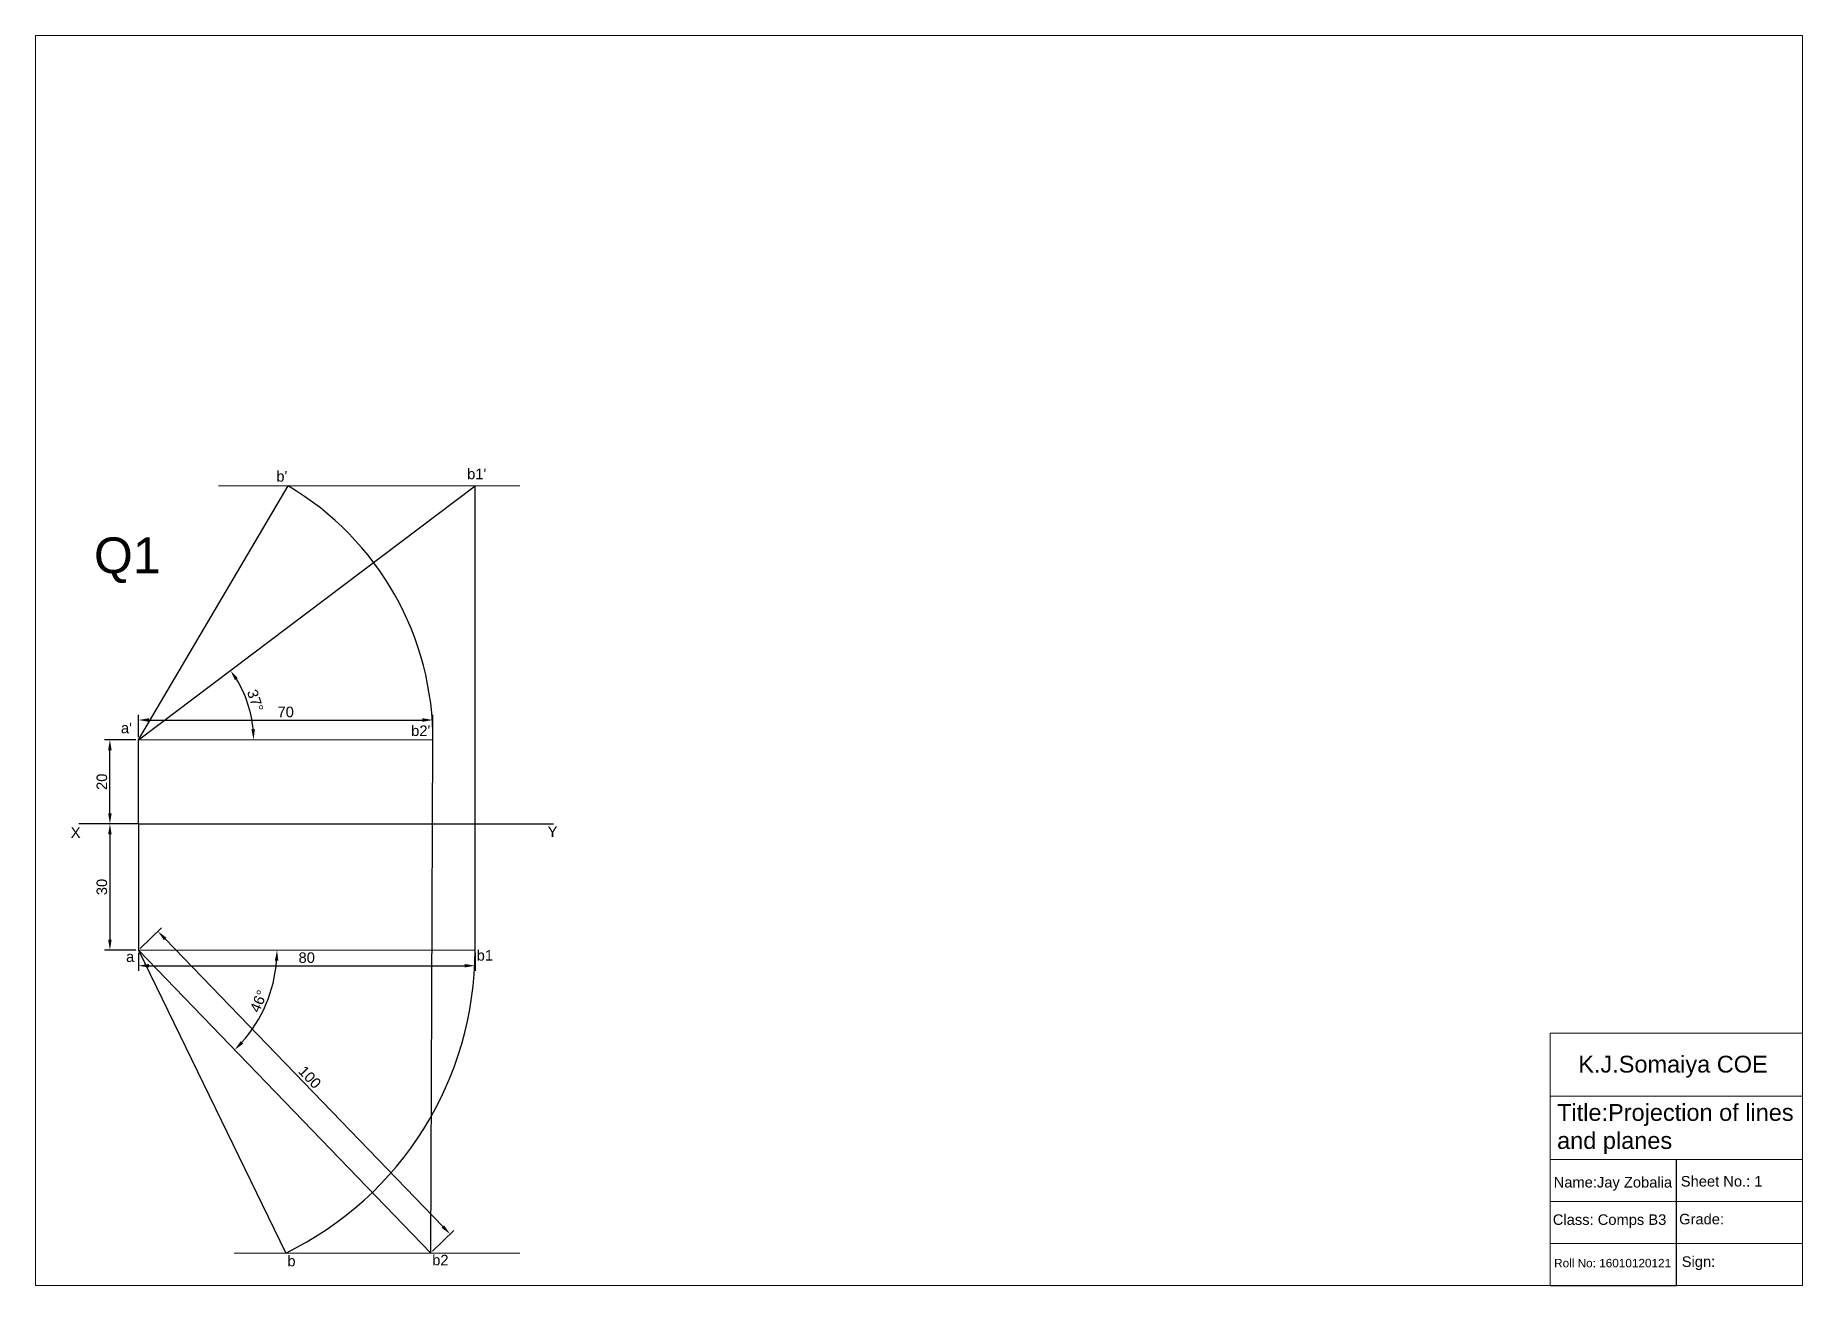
# Model space of a CAD drawing. Header units: millimetres. Extents: x 0 to 420, y 0 to 297.
import ezdxf

# ---------------------------------------------------------------- set-up
doc = ezdxf.new("R2010")
doc.units = ezdxf.units.MM
doc.styles.add('Annotative', font='arial.ttf')
doc.styles.get("Standard").update_dxf_attribs({"font": 'arial.ttf'})
doc.dimstyles.new('ISO-25', dxfattribs={"dimtxt": 2.5, "dimasz": 2.5, "dimexe": 1.25, "dimexo": 0.625, "dimtad": 1, "dimtxsty": 'Standard', "dimcen": 2.5, "dimadec": 0, "dimazin": 0, "dimtfac": 1, "dimtmove": 0, "dimatfit": 3, "dimfxl": 1, "dimarcsym": 0})

# ---------------------------------------------------------------- blocks, each defined once
blk = doc.blocks.new('*D3')
at = {"color": 0, "lineweight": -2, "transparency": 16777216}
for p, q in [((23.86, 129.69), (16.47, 129.69)), ((17.72, 112.19), (17.72, 127.19)), ((23.86, 109.69), (16.47, 109.69))]:
    blk.add_line(p, q, dxfattribs=at)
at = {"color": 0, "transparency": 16777216}
for points in [[(17.3, 127.19), (18.13, 127.19), (17.72, 129.69)], [(17.3, 112.19), (18.13, 112.19), (17.72, 109.69)]]:
    blk.add_solid(points, dxfattribs=at)
at = {"layer": 'Defpoints', "color": 0, "transparency": 16777216}
for p in [(17.72, 129.69), (24.49, 129.69), (24.49, 109.69)]:
    blk.add_point(p, dxfattribs=at)
at = {"color": 0, "lineweight": 9, "transparency": 16777216, "insert": (15.81, 119.69), "char_height": 2.5, "attachment_point": 5, "rotation": 90}
blk.add_mtext('20', dxfattribs=at)
blk = doc.blocks.new('*D4')
at = {"color": 0, "lineweight": -2, "transparency": 16777216}
for p, q in [((23.86, 109.69), (16.47, 109.69)), ((17.72, 107.19), (17.72, 82.19)), ((23.86, 79.69), (16.47, 79.69))]:
    blk.add_line(p, q, dxfattribs=at)
at = {"color": 0, "transparency": 16777216}
for points in [[(17.3, 107.19), (18.13, 107.19), (17.72, 109.69)], [(17.3, 82.19), (18.13, 82.19), (17.72, 79.69)]]:
    blk.add_solid(points, dxfattribs=at)
at = {"layer": 'Defpoints', "color": 0, "transparency": 16777216}
for p in [(24.49, 109.69), (17.72, 79.69), (24.49, 79.69)]:
    blk.add_point(p, dxfattribs=at)
at = {"color": 0, "lineweight": 9, "transparency": 16777216, "insert": (15.81, 94.69), "char_height": 2.5, "attachment_point": 5, "rotation": 90}
blk.add_mtext('30', dxfattribs=at)
blk = doc.blocks.new('*D5')
at = {"color": 0, "lineweight": -2, "transparency": 16777216}
for p, q in [((24.49, 130.31), (24.49, 135.61)), ((94.49, 130.31), (94.49, 135.61)), ((26.99, 134.36), (91.99, 134.36))]:
    blk.add_line(p, q, dxfattribs=at)
at = {"color": 0, "transparency": 16777216}
for points in [[(26.99, 134.78), (26.99, 133.94), (24.49, 134.36)], [(91.99, 134.78), (91.99, 133.94), (94.49, 134.36)]]:
    blk.add_solid(points, dxfattribs=at)
at = {"layer": 'Defpoints', "color": 0, "transparency": 16777216}
for p in [(94.49, 134.36), (24.49, 129.69), (94.49, 129.69)]:
    blk.add_point(p, dxfattribs=at)
at = {"color": 0, "lineweight": 9, "transparency": 16777216, "insert": (59.49, 136.26), "char_height": 2.5, "attachment_point": 5}
blk.add_mtext('70', dxfattribs=at)
blk = doc.blocks.new('*D6')
at = {"color": 0, "lineweight": -2, "transparency": 16777216}
for p, q in [((24.49, 79.06), (24.49, 74.75)), ((26.99, 76), (101.99, 76)), ((104.49, 79.06), (104.49, 74.75))]:
    blk.add_line(p, q, dxfattribs=at)
at = {"color": 0, "transparency": 16777216}
for points in [[(26.99, 76.41), (26.99, 75.58), (24.49, 76)], [(101.99, 76.41), (101.99, 75.58), (104.49, 76)]]:
    blk.add_solid(points, dxfattribs=at)
at = {"layer": 'Defpoints', "color": 0, "transparency": 16777216}
for p in [(24.49, 79.69), (104.49, 79.69), (104.49, 76)]:
    blk.add_point(p, dxfattribs=at)
at = {"color": 0, "lineweight": 9, "transparency": 16777216, "insert": (64.49, 77.9), "char_height": 2.5, "attachment_point": 5}
blk.add_mtext('80', dxfattribs=at)
blk = doc.blocks.new('*D7')
at = {"color": 0, "lineweight": -2, "transparency": 16777216}
for p, q in [((24.94, 80.12), (30.02, 85.03)), ((30.86, 82.36), (96.85, 14.02)), ((94.4, 8.19), (99.49, 13.09))]:
    blk.add_line(p, q, dxfattribs=at)
at = {"color": 0, "transparency": 16777216}
for points in [[(31.16, 82.65), (30.56, 82.07), (29.12, 84.16)], [(97.15, 14.31), (96.55, 13.73), (98.59, 12.23)]]:
    blk.add_solid(points, dxfattribs=at)
at = {"layer": 'Defpoints', "color": 0, "transparency": 16777216}
for p in [(24.49, 79.69), (98.59, 12.23), (93.95, 7.75)]:
    blk.add_point(p, dxfattribs=at)
at = {"color": 0, "lineweight": 9, "transparency": 16777216, "insert": (65.22, 49.51), "char_height": 2.5, "attachment_point": 5, "rotation": 314}
blk.add_mtext('100', dxfattribs=at)
blk = doc.blocks.new('*D8')
at = {"color": 0, "lineweight": -2, "transparency": 16777216}
blk.add_arc((24.49, 79.69), 32.94, 318.3489, 355.6511, dxfattribs=at)
at = {"color": 0, "transparency": 16777216}
for points in [[(56.92, 77.2), (57.75, 77.17), (57.43, 79.69)], [(49.41, 57.5), (48.8, 58.08), (47.37, 55.99)]]:
    blk.add_solid(points, dxfattribs=at)
at = {"layer": 'Defpoints', "color": 0, "transparency": 16777216}
for p in [(24.49, 79.69), (24.49, 79.69), (104.49, 79.69), (52.83, 62.88), (93.95, 7.75)]:
    blk.add_point(p, dxfattribs=at)
at = {"color": 0, "lineweight": 9, "transparency": 16777216, "insert": (53.06, 67.56), "char_height": 2.5, "attachment_point": 5, "rotation": 67}
blk.add_mtext('46°', dxfattribs=at)
blk = doc.blocks.new('*D9')
at = {"color": 0, "lineweight": -2, "transparency": 16777216}
blk.add_arc((24.49, 129.69), 27.38, 5.2335, 31.7665, dxfattribs=at)
at = {"color": 0, "transparency": 16777216}
for points in [[(47.42, 143.86), (48.11, 144.33), (46.35, 146.16)], [(52.17, 132.2), (51.34, 132.16), (51.87, 129.69)]]:
    blk.add_solid(points, dxfattribs=at)
at = {"layer": 'Defpoints', "color": 0, "transparency": 16777216}
for p in [(104.49, 189.97), (51.24, 135.53), (24.49, 129.69), (24.49, 129.69), (94.49, 129.69)]:
    blk.add_point(p, dxfattribs=at)
at = {"color": 0, "lineweight": 9, "transparency": 16777216, "insert": (52.26, 138.98), "char_height": 2.5, "attachment_point": 5, "rotation": 288.5}
blk.add_mtext('37°', dxfattribs=at)

msp = doc.modelspace()

# ---------------------------------------------------------------- linework, layer by layer
at = {"lineweight": 9}
for p, q in [((0, 297), (420, 297)), ((0, 0), (0, 297)), ((420, 297), (420, 0)), ((65.641, 189.97), (43.562, 189.97)), ((104.488, 189.97), (65.641, 189.97)), ((104.488, 189.97), (115.132, 189.97)), ((24.488, 129.685), (94.488, 129.685)), ((24.488, 79.685), (104.488, 79.685)), ((360, 45), (360, 60)), ((360, 60), (420, 60)), ((360, 30), (360, 45)), ((360, 45), (420, 45)), ((360, 20), (360, 30)), ((360, 30), (420, 30)), ((360, 10), (360, 20)), ((360, 20), (420, 20)), ((360, 0), (360, 10)), ((360, 10), (420, 10)), ((55.676, 7.752), (47.233, 7.752)), ((93.954, 7.752), (55.676, 7.752)), ((93.954, 7.752), (105.659, 7.752)), ((105.659, 7.752), (115.132, 7.752)), ((420, 0), (0, 0)), ((420, 0), (360, 0))]:
    msp.add_line(p, q, dxfattribs=at)
for p, q in [((24.488, 129.685), (104.488, 189.97)), ((24.488, 129.685), (60.066, 189.97)), ((104.488, 187.693), (104.488, 189.97)), ((104.488, 160.126), (104.488, 187.693)), ((104.488, 79.685), (104.488, 160.126)), ((24.488, 109.685), (24.488, 129.685)), ((93.954, 7.752), (94.488, 129.685)), ((24.488, 109.685), (10.296, 109.685)), ((24.488, 109.685), (104.488, 109.685)), ((24.488, 109.685), (24.488, 79.685)), ((104.488, 109.685), (123.152, 109.685)), ((24.488, 79.685), (93.954, 7.752)), ((24.488, 79.685), (59.495, 7.752)), ((390, 0), (390, 30)), ((360, 0), (390, 0))]:
    msp.add_line(p, q)
for centre, radius, start, end in [((24.488, 129.685), 70, 359.49801, 59.45211), ((24.488, 79.685), 80, 295.9502, 0)]:
    msp.add_arc(centre, radius, start, end)

# ---------------------------------------------------------------- texts
at = {"lineweight": 9, "char_height": 2.5, "attachment_point": 1}
for s, width, insert in [("b'", 5.06612, (57.268, 193.501)), ("b1'", 6.04633, (102.615, 194.068)), ("a'", 4.15065, (20.338, 133.727)), ("b2'", 7.88664, (89.308, 133.065)), ('X', 8.95365, (8.411, 108.859)), ('Y', 4.73855, (121.741, 109.087)), ('b1', 4.75675, (104.878, 79.706)), ('a', 5.99166, (21.57, 79.393)), ('b', 7.48538, (59.899, 7.106)), ('b2', 2.50759, (94.314, 7.325))]:
    msp.add_mtext_dynamic_manual_height_columns(s, width=width, gutter_width=12.5, heights=[0], dxfattribs=dict(at, insert=insert))
at = {"attachment_point": 1}
for s, width, insert, char_height in [('{\\H3.4x;Q1}', 18.90228, (13.93, 177.737), 2.5), ('K.J.Somaiya COE', 60, (366.674, 54.614), 4), ('\\PTitle:Projection of lines \\Pand planes', 60, (361.646, 49.811), 4), ('Sheet No.: 1', 30, (391.043, 26.041), 2.5), ('Class: Comps B3', 30, (360.626, 16.932), 2.5), ('Grade:', 30.02647, (390.641, 17.06), 2.5), ('{\\H0.8x;Roll No: 16010120121}', 30, (360.938, 6.354), 2.5), ('Sign:', 30.02647, (391.266, 6.955), 2.5)]:
    msp.add_mtext_dynamic_manual_height_columns(s, width=width, gutter_width=12.5, heights=[0], dxfattribs=dict(at, insert=insert, char_height=char_height))
at = {"insert": (360.823, 29.977), "char_height": 2.5, "width": 30, "attachment_point": 1, "style": 'Annotative'}
msp.add_mtext('\\PName:Jay Zobalia', dxfattribs=at)

# ---------------------------------------------------------------- dimensions: what is measured, and where the dimension line sits
at = {"lineweight": 9}
for base, line1, line2, picture, middle in [((51.235, 135.534), ((24.488, 129.685), (104.488, 189.97)), ((24.488, 129.685), (94.488, 129.685)), '*D9', (52.256, 138.977)), ((52.825, 62.882), ((24.488, 79.685), (93.954, 7.752)), ((24.488, 79.685), (104.488, 79.685)), '*D8', (53.064, 67.556))]:
    dim = msp.add_angular_dim_2l(base=base, line1=line1, line2=line2, dimstyle='ISO-25', dxfattribs=at)
    dim.commit()
    dim.dimension.update_dxf_attribs({"geometry": picture, "text_midpoint": middle})
for base, p1, p2, picture, middle in [((94.488, 134.36), (24.488, 129.685), (94.488, 129.685), '*D5', (59.488, 136.261)), ((104.488, 75.998), (24.488, 79.685), (104.488, 79.685), '*D6', (64.488, 77.899))]:
    dim = msp.add_linear_dim(base=base, p1=p1, p2=p2, dimstyle='ISO-25', dxfattribs=at)
    dim.commit()
    dim.dimension.update_dxf_attribs({"geometry": picture, "text_midpoint": middle})
for base, p2, picture, middle in [((17.716, 129.685), (24.488, 129.685), '*D3', (15.815, 119.685)), ((17.716, 79.685), (24.488, 79.685), '*D4', (15.814, 94.685))]:
    dim = msp.add_linear_dim(base=base, p1=(24.488, 109.685), p2=p2, angle=90, dimstyle='ISO-25', dxfattribs=at)
    dim.commit()
    dim.dimension.update_dxf_attribs({"geometry": picture, "text_midpoint": middle})
dim = msp.add_aligned_dim(p1=(24.488, 79.685), p2=(93.954, 7.752), distance=6.441, dimstyle='ISO-25', dxfattribs=at)
dim.commit()
dim.dimension.update_dxf_attribs({"geometry": '*D7', "text_midpoint": (65.222, 49.513)})

doc.saveas('drawing.dxf')
